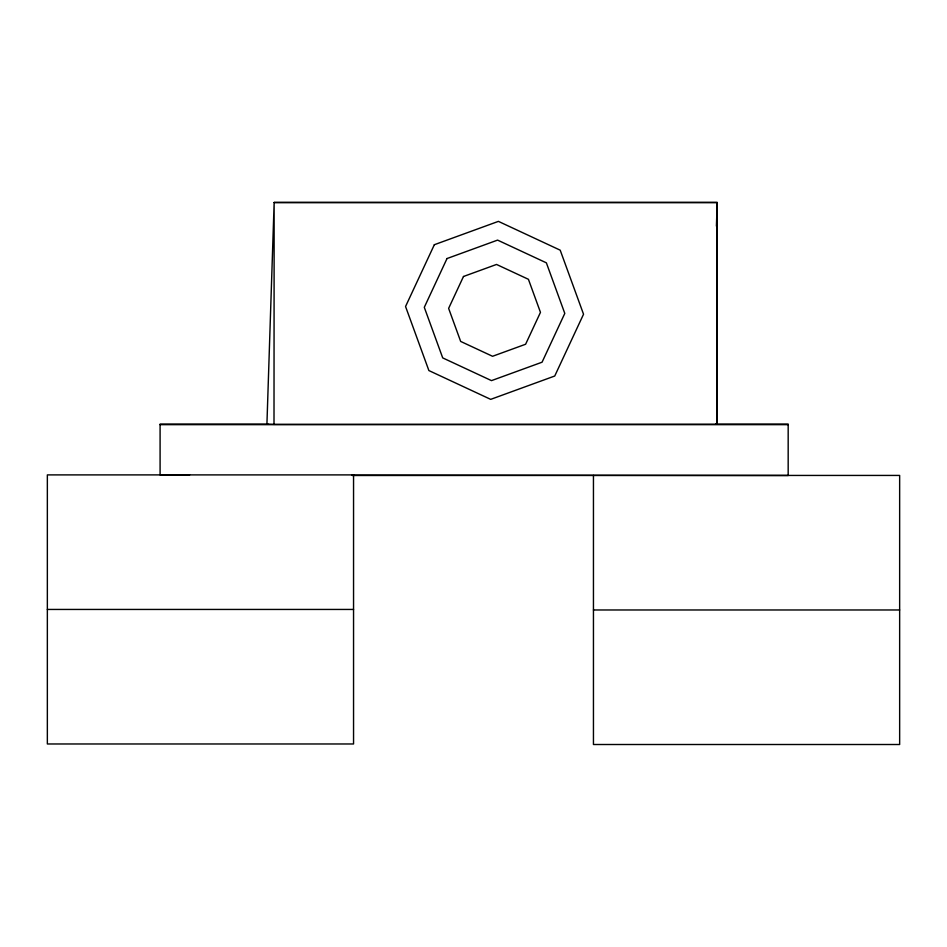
<?xml version="1.0" encoding="UTF-8"?>
<svg xmlns="http://www.w3.org/2000/svg" width="947" height="947" viewBox="0 0 947 947"><rect width="100%" height="100%" fill="white"/><g stroke="black" fill="none" stroke-linecap="round" stroke-linejoin="round"><path stroke-width="1.42" d="M716.417 226.132L717.21 202.492L274.145 202.492L717.21 202.492L717.21 424.209L274.003 424.339L274.145 202.492L266.924 424.114L274.003 424.339M267.965 424.067L160.09 424.067L160.09 474.897L189.649 474.921M715.754 424.067L788.176 424.067L788.176 475.489L352.213 475.074M160.09 424.658L788.176 424.658M352.213 475.489L899.65 475.43L899.65 744.508L593.449 744.508L593.449 475.43M47.35 609.442L353.551 609.442M593.449 609.975L899.65 609.975M717.068 202.622L717.068 424.339M434.342 244.717L405.553 306.508L428.884 370.561L490.688 399.362L554.741 376.018L583.541 314.226L560.198 250.174L498.406 221.373L434.342 244.717M447.02 258.543L424.292 307.325L442.711 357.895L491.493 380.623L542.063 362.204L564.791 313.41L546.372 262.84L497.589 240.112L447.02 258.543M463.485 276.488L448.629 308.379L460.668 341.429L492.558 356.285L525.609 344.246L540.465 312.356L528.426 279.306L496.536 264.45L463.485 276.488M353.551 474.897L47.35 474.897L47.35 743.975L353.551 743.975L353.551 474.897"/></g></svg>
